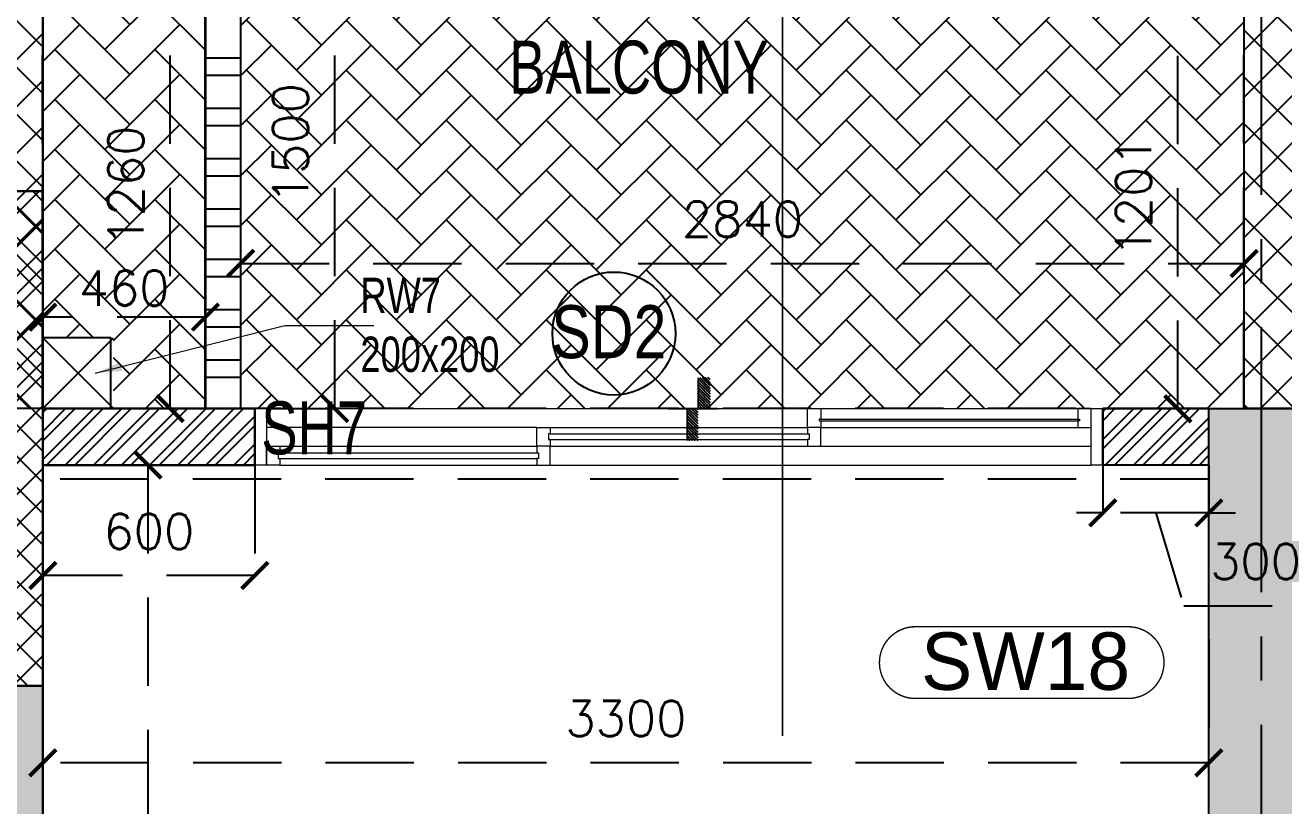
# Model space of a CAD drawing. Header units: millimetres. Extents: x 1167879 to 1231451, y -5731814 to -5645217.
# Drawn here: x 1186583 to 1190145, y -5711038 to -5708828 of the extents above; entities that cross this region are included whole.
import ezdxf
from ezdxf.enums import TextEntityAlignment as Align

# ---------------------------------------------------------------- set-up
doc = ezdxf.new("R2010")
doc.units = ezdxf.units.MM
doc.header["$LTSCALE"] = 1000
doc.header["$MEASUREMENT"] = 0
for name, pattern in [('3BHK-A$0$AUDIT_D_120904163729-0', [0]), ('AUDIT_D_120904163729-0', [0]), ('T8(T9 IS SIMILAR) - DIMENSION & TEXTING$0$AUDIT_D_120904163729-0', [0]), ('T8(T9 IS SIMILAR) - DIMENSION & TEXTING$0$HIDDEN', [0.375, 0.25, -0.125]), ('T8(T9 IS SIMILAR) - TYPICAL FLOOR ELEVATION$0$AUDIT_D_120904163729-0', [0]), ('T8(T9 IS SIMILAR)$0$$0$HIDDEN', [0.375, 0.25, -0.125]), ('T8_PROFILE SECTIONS$0$HIDDEN', [0.375, 0.25, -0.125]), ('T8_PROFILE SECTIONS$0$PHANTOM2', [1.25, 0.625, -0.125, 0.125, -0.125, 0.125, -0.125]), ('T8_REFUGE COLUMNS$0$CENTER2', [1.125, 0.75, -0.125, 0.125, -0.125])]:
    doc.linetypes.add(name, pattern=pattern)
doc.layers.get('0').update_dxf_attribs({"linetype": 'AUDIT_D_120904163729-0'})
for name, color, linetype in [('3BHK-A$0$$1$CUT-OUT', 49, 'Continuous'), ('3BHK-A$0$A-DECK SUNK 125', 8, 'Continuous'), ('3BHK-A$0$A-Elev Feature-Chajja', 13, 'Continuous'), ('3BHK-A$0$A-HATCH -160', 251, '3BHK-A$0$AUDIT_D_120904163729-0'), ('3BHK-A$0$a-tile drop', 3, 'Continuous'), ('3BHK-A$0$APT PLANS-typ$0$TILEDROP', 3, 'Continuous'), ('3BHK-A$0$CUT-OUT', 49, 'Continuous'), ('T8(T9 IS SIMILAR) - DIMENSION & TEXTING$0$A-DIMENSIONS', 2, 'T8(T9 IS SIMILAR) - DIMENSION & TEXTING$0$HIDDEN'), ('T8(T9 IS SIMILAR) - DIMENSION & TEXTING$0$A-RWS NOS.', 1, 'T8(T9 IS SIMILAR) - DIMENSION & TEXTING$0$AUDIT_D_120904163729-0'), ('T8(T9 IS SIMILAR) - DIMENSION & TEXTING$0$a-window-no', 125, 'Continuous'), ('T8(T9 IS SIMILAR) - TYPICAL FLOOR ELEVATION$0$A-WALL HATCH', 252, 'T8(T9 IS SIMILAR) - TYPICAL FLOOR ELEVATION$0$AUDIT_D_120904163729-0'), ('T8(T9 IS SIMILAR) - TYPICAL FLOOR ELEVATION$0$A-WALL-FEATURES', 6, 'T8(T9 IS SIMILAR) - TYPICAL FLOOR ELEVATION$0$AUDIT_D_120904163729-0'), ('T8(T9 IS SIMILAR)$0$$6$a-beam 2', 50, 'Continuous'), ('T8(T9 IS SIMILAR)$0$S-BEAM', 20, 'T8(T9 IS SIMILAR)$0$$0$HIDDEN'), ('T8_PROFILE SECTIONS$0$A-PROFILE SECTIONS', 81, 'T8_PROFILE SECTIONS$0$PHANTOM2'), ('T8_REFUGE COLUMNS$0$A-CENTERLINE', 193, 'T8_REFUGE COLUMNS$0$CENTER2'), ('T8_REFUGE COLUMNS$0$A-RCC COLS', 3, 'Continuous'), ('T8_TYPICAL COLUMNS$0$A-RCC COLS', 3, 'Continuous')]:
    doc.layers.add(name, color=color, linetype=linetype)
for name, color, linetype, lineweight in [('3BHK-A$0$A-WALL- 160', 6, 'Continuous', 30), ('3BHK-A$0$Window', 4, 'Continuous', 20), ('T8(T9 IS SIMILAR) - DIMENSION & TEXTING$0$a-Text', 4, 'Continuous', 0), ('T8(T9 IS SIMILAR) - DIMENSION & TEXTING$0$R0-18-10-2014-T1-1st Podium Floor Plan$0$Text', 2, 'Continuous', 0), ('T8(T9 IS SIMILAR) - DIMENSION & TEXTING$0$T8 - TYPICAL FLOOR CORE$0$a-Text', 4, 'Continuous', 0), ('T8(T9 IS SIMILAR)$0$D&W', 8, 'Continuous', 25), ('T8_REFUGE COLUMNS$0$A-COLUMN NO size reduce', 81, 'Continuous', 25)]:
    doc.layers.add(name, color=color, linetype=linetype, lineweight=lineweight)
doc.layers.add('T8_REFUGE COLUMNS$0$COL-HATCH', color=7, linetype='Continuous', lineweight=25, true_color=0xa3a3a3)
doc.styles.add('T8(T9 IS SIMILAR) - DIMENSION & TEXTING$0$ARIAL ARROW', font='swisscl.ttf')
doc.styles.add('T8(T9 IS SIMILAR) - DIMENSION & TEXTING$0$LODHA STANDERD', font='sanss___.ttf')
doc.styles.add('T8(T9 IS SIMILAR) - DIMENSION & TEXTING$0$Romans 1', font='romans.shx', dxfattribs={"height": 100})
doc.styles.add('T8(T9 IS SIMILAR) - DIMENSION & TEXTING$0$T8 - TYPICAL FLOOR CORE$0$ARIAL ARROW', font='swisscl.ttf')
doc.styles.add('T8(T9 IS SIMILAR) - DIMENSION & TEXTING$0$Tahoma', font='tahoma.ttf')
doc.styles.add('T8_REFUGE COLUMNS$0$STANDARD', font='GOTHIC.TTF')
doc.dimstyles.new('T8(T9 IS SIMILAR) - DIMENSION & TEXTING$0$ALPINE S', dxfattribs={"dimscale": 0, "dimtxt": 100, "dimasz": 75, "dimexe": 0, "dimexo": 0, "dimgap": 75, "dimtad": 1, "dimdec": 0, "dimzin": 0, "dimdsep": 46, "dimtxsty": 'T8(T9 IS SIMILAR) - DIMENSION & TEXTING$0$Romans 1', "dimblk": 'T8(T9 IS SIMILAR) - DIMENSION & TEXTING$0$_ArchTick', "dimcen": 0.09, "dimclrd": 256, "dimclre": 256, "dimclrt": 7, "dimadec": 0, "dimazin": 0, "dimtfac": 1, "dimtdec": 0, "dimtofl": 0, "dimtmove": 1, "dimatfit": 0, "dimldrblk": 'T8(T9 IS SIMILAR) - DIMENSION & TEXTING$0$_Open90', "dimfxl": 1, "dimtolj": 1, "dimtzin": 0, "dimarcsym": 0})
doc.dimstyles.new('T8(T9 IS SIMILAR) - DIMENSION & TEXTING$0$SAMATA STD', dxfattribs={"dimtxt": 100, "dimasz": 50, "dimexe": 50, "dimexo": 50, "dimgap": 10, "dimtad": 0, "dimdec": 0, "dimrnd": 5, "dimzin": 0, "dimdsep": 46, "dimtxsty": 'T8(T9 IS SIMILAR) - DIMENSION & TEXTING$0$Tahoma', "dimblk": 'T8(T9 IS SIMILAR) - DIMENSION & TEXTING$0$_Origin2', "dimcen": -50, "dimdle": 50, "dimclrd": 7, "dimclre": 7, "dimclrt": 7, "dimadec": 0, "dimazin": 0, "dimtfac": 1, "dimtdec": 0, "dimtmove": 1, "dimatfit": 3, "dimfxl": 150, "dimtfill": 1, "dimtolj": 1, "dimtzin": 0, "dimlwd": -1, "dimlwe": -1, "dimarcsym": 0})
pattern_1 = [(45, (-0.65, 1285.594), (-39.77475644, 39.77475644), []), (45, (25.864, 1285.594), (-39.77475644, 39.77475644), [])]

# ---------------------------------------------------------------- blocks, each defined once
blk = doc.blocks.new('T8(T9 IS SIMILAR) - DIMENSION & TEXTING$0$WINDOW TAG')
at = {"layer": 'T8(T9 IS SIMILAR) - DIMENSION & TEXTING$0$a-window-no'}
blk.add_circle((0, 0), 174.1, dxfattribs=at)
at = {"layer": 'T8(T9 IS SIMILAR) - DIMENSION & TEXTING$0$a-window-no', "style": 'T8(T9 IS SIMILAR) - DIMENSION & TEXTING$0$LODHA STANDERD'}
blk.add_attdef('WINDOW', text='', height=150, dxfattribs=at).set_placement((11.3, 2.8), align=Align.MIDDLE_CENTER)
blk = doc.blocks.new('T8(T9 IS SIMILAR) - DIMENSION & TEXTING$0$_ArchTick')
at = {"color": 0, "linetype": 'ByBlock', "const_width": 0.15}
blk.add_lwpolyline([(-0.5, -0.5), (0.5, 0.5)], dxfattribs=at)
blk = doc.blocks.new('*D357')
at = {"layer": 'T8(T9 IS SIMILAR) - DIMENSION & TEXTING$0$A-DIMENSIONS', "linetype": 'T8(T9 IS SIMILAR) - DIMENSION & TEXTING$0$HIDDEN', "lineweight": -2, "transparency": 16777216}
for p, q in [((1187192.6, -5709788.3), (1187192.6, -5709502.9)), ((1190032.6, -5709788.3), (1190032.6, -5709502.9))]:
    blk.add_line(p, q, dxfattribs=at)
at = {"layer": 'T8(T9 IS SIMILAR) - DIMENSION & TEXTING$0$A-DIMENSIONS', "lineweight": -2, "transparency": 16777216}
blk.add_line((1187192.6, -5709502.9), (1190032.6, -5709502.9), dxfattribs=at)
at = {"layer": 'T8(T9 IS SIMILAR) - DIMENSION & TEXTING$0$A-DIMENSIONS', "linetype": 'ByBlock', "lineweight": -2, "transparency": 16777216, "xscale": 75, "yscale": 75, "zscale": 75, "rotation": 180}
blk.add_blockref('T8(T9 IS SIMILAR) - DIMENSION & TEXTING$0$_ArchTick', (1187192.6, -5709502.9), dxfattribs=at)
at = {"layer": 'T8(T9 IS SIMILAR) - DIMENSION & TEXTING$0$A-DIMENSIONS', "linetype": 'ByBlock', "lineweight": -2, "transparency": 16777216, "xscale": 75, "yscale": 75, "zscale": 75}
blk.add_blockref('T8(T9 IS SIMILAR) - DIMENSION & TEXTING$0$_ArchTick', (1190032.6, -5709502.9), dxfattribs=at)
at = {"layer": 'T8(T9 IS SIMILAR) - DIMENSION & TEXTING$0$A-DIMENSIONS', "color": 7, "linetype": 'ByBlock', "transparency": 16777216, "insert": (1188612.6, -5709377.9), "char_height": 100, "attachment_point": 5, "style": 'T8(T9 IS SIMILAR) - DIMENSION & TEXTING$0$Romans 1'}
blk.add_mtext('\\A1;2840', dxfattribs=at)
blk = doc.blocks.new('T8(T9 IS SIMILAR) - DIMENSION & TEXTING$0$_Open90')
at = {"color": 0, "linetype": 'ByBlock', "lineweight": -2}
for p, q in [((-0.5, 0.5), (0, 0)), ((0, 0), (-1, 0)), ((0, 0), (-0.5, -0.5))]:
    blk.add_line(p, q, dxfattribs=at)
blk = doc.blocks.new('*D358')
at = {"layer": 'T8(T9 IS SIMILAR) - DIMENSION & TEXTING$0$A-DIMENSIONS', "linetype": 'T8(T9 IS SIMILAR) - DIMENSION & TEXTING$0$HIDDEN', "lineweight": -2, "transparency": 16777216}
for p, q in [((1187274.3, -5708414), (1187458.8, -5708414)), ((1187274.3, -5709913.9), (1187458.8, -5709913.9))]:
    blk.add_line(p, q, dxfattribs=at)
at = {"layer": 'T8(T9 IS SIMILAR) - DIMENSION & TEXTING$0$A-DIMENSIONS', "lineweight": -2, "transparency": 16777216}
blk.add_line((1187458.8, -5709913.9), (1187458.8, -5708414), dxfattribs=at)
at = {"layer": 'T8(T9 IS SIMILAR) - DIMENSION & TEXTING$0$A-DIMENSIONS', "linetype": 'ByBlock', "lineweight": -2, "transparency": 16777216, "xscale": 75, "yscale": 75, "zscale": 75}
for p, rotation in [((1187458.8, -5708414), 90), ((1187458.8, -5709913.9), 270)]:
    blk.add_blockref('T8(T9 IS SIMILAR) - DIMENSION & TEXTING$0$_ArchTick', p, dxfattribs=dict(at, rotation=rotation))
at = {"layer": 'T8(T9 IS SIMILAR) - DIMENSION & TEXTING$0$A-DIMENSIONS', "color": 7, "linetype": 'ByBlock', "transparency": 16777216, "insert": (1187333.8, -5709163.9), "char_height": 100, "attachment_point": 5, "rotation": 90, "style": 'T8(T9 IS SIMILAR) - DIMENSION & TEXTING$0$Romans 1'}
blk.add_mtext('\\A1;1500', dxfattribs=at)
blk = doc.blocks.new('*D359')
at = {"layer": 'T8(T9 IS SIMILAR) - DIMENSION & TEXTING$0$A-DIMENSIONS', "linetype": 'T8(T9 IS SIMILAR) - DIMENSION & TEXTING$0$HIDDEN', "lineweight": -2, "transparency": 16777216}
for p, q in [((1186632.6, -5709740.7), (1186632.6, -5709654.9)), ((1187092.6, -5709740.7), (1187092.6, -5709654.9))]:
    blk.add_line(p, q, dxfattribs=at)
at = {"layer": 'T8(T9 IS SIMILAR) - DIMENSION & TEXTING$0$A-DIMENSIONS', "lineweight": -2, "transparency": 16777216}
blk.add_line((1187092.6, -5709654.9), (1186632.6, -5709654.9), dxfattribs=at)
at = {"layer": 'T8(T9 IS SIMILAR) - DIMENSION & TEXTING$0$A-DIMENSIONS', "linetype": 'ByBlock', "lineweight": -2, "transparency": 16777216, "xscale": 75, "yscale": 75, "zscale": 75, "rotation": 180}
blk.add_blockref('T8(T9 IS SIMILAR) - DIMENSION & TEXTING$0$_ArchTick', (1186632.6, -5709654.9), dxfattribs=at)
at = {"layer": 'T8(T9 IS SIMILAR) - DIMENSION & TEXTING$0$A-DIMENSIONS', "linetype": 'ByBlock', "lineweight": -2, "transparency": 16777216, "xscale": 75, "yscale": 75, "zscale": 75}
blk.add_blockref('T8(T9 IS SIMILAR) - DIMENSION & TEXTING$0$_ArchTick', (1187092.6, -5709654.9), dxfattribs=at)
at = {"layer": 'T8(T9 IS SIMILAR) - DIMENSION & TEXTING$0$A-DIMENSIONS', "color": 7, "linetype": 'ByBlock', "transparency": 16777216, "insert": (1186862.6, -5709572.5), "char_height": 100, "attachment_point": 5, "style": 'T8(T9 IS SIMILAR) - DIMENSION & TEXTING$0$Romans 1'}
blk.add_mtext('\\A1;460', dxfattribs=at)
blk = doc.blocks.new('*D360')
at = {"layer": 'T8(T9 IS SIMILAR) - DIMENSION & TEXTING$0$A-DIMENSIONS', "linetype": 'T8(T9 IS SIMILAR) - DIMENSION & TEXTING$0$HIDDEN', "lineweight": -2, "transparency": 16777216}
for p, q in [((1186977.7, -5708654), (1186992.9, -5708654)), ((1186977.7, -5709913.9), (1186992.9, -5709913.9))]:
    blk.add_line(p, q, dxfattribs=at)
at = {"layer": 'T8(T9 IS SIMILAR) - DIMENSION & TEXTING$0$A-DIMENSIONS', "lineweight": -2, "transparency": 16777216}
blk.add_line((1186992.9, -5709913.9), (1186992.9, -5708654), dxfattribs=at)
at = {"layer": 'T8(T9 IS SIMILAR) - DIMENSION & TEXTING$0$A-DIMENSIONS', "linetype": 'ByBlock', "lineweight": -2, "transparency": 16777216, "xscale": 75, "yscale": 75, "zscale": 75}
for p, rotation in [((1186992.9, -5708654), 90), ((1186992.9, -5709913.9), 270)]:
    blk.add_blockref('T8(T9 IS SIMILAR) - DIMENSION & TEXTING$0$_ArchTick', p, dxfattribs=dict(at, rotation=rotation))
at = {"layer": 'T8(T9 IS SIMILAR) - DIMENSION & TEXTING$0$A-DIMENSIONS', "color": 7, "linetype": 'ByBlock', "transparency": 16777216, "insert": (1186867.9, -5709283.9), "char_height": 100, "attachment_point": 5, "rotation": 90, "style": 'T8(T9 IS SIMILAR) - DIMENSION & TEXTING$0$Romans 1'}
blk.add_mtext('\\A1;1260', dxfattribs=at)
blk = doc.blocks.new('*D363')
at = {"layer": 'T8(T9 IS SIMILAR) - DIMENSION & TEXTING$0$A-DIMENSIONS', "linetype": 'T8(T9 IS SIMILAR) - DIMENSION & TEXTING$0$HIDDEN', "lineweight": -2, "transparency": 16777216}
for p, q in [((1186632.7, -5710567), (1186632.7, -5710916.6)), ((1189932.8, -5710567), (1189932.8, -5710916.6))]:
    blk.add_line(p, q, dxfattribs=at)
at = {"layer": 'T8(T9 IS SIMILAR) - DIMENSION & TEXTING$0$A-DIMENSIONS', "lineweight": -2, "transparency": 16777216}
blk.add_line((1189932.8, -5710916.6), (1186632.7, -5710916.6), dxfattribs=at)
at = {"layer": 'T8(T9 IS SIMILAR) - DIMENSION & TEXTING$0$A-DIMENSIONS', "linetype": 'ByBlock', "lineweight": -2, "transparency": 16777216, "xscale": 75, "yscale": 75, "zscale": 75, "rotation": 180}
blk.add_blockref('T8(T9 IS SIMILAR) - DIMENSION & TEXTING$0$_ArchTick', (1186632.7, -5710916.6), dxfattribs=at)
at = {"layer": 'T8(T9 IS SIMILAR) - DIMENSION & TEXTING$0$A-DIMENSIONS', "linetype": 'ByBlock', "lineweight": -2, "transparency": 16777216, "xscale": 75, "yscale": 75, "zscale": 75}
blk.add_blockref('T8(T9 IS SIMILAR) - DIMENSION & TEXTING$0$_ArchTick', (1189932.8, -5710916.6), dxfattribs=at)
at = {"layer": 'T8(T9 IS SIMILAR) - DIMENSION & TEXTING$0$A-DIMENSIONS', "color": 7, "linetype": 'ByBlock', "transparency": 16777216, "insert": (1188282.7, -5710791.6), "char_height": 100, "attachment_point": 5, "style": 'T8(T9 IS SIMILAR) - DIMENSION & TEXTING$0$Romans 1'}
blk.add_mtext('\\A1;3300', dxfattribs=at)
blk = doc.blocks.new('*D307')
at = {"layer": 'T8(T9 IS SIMILAR) - DIMENSION & TEXTING$0$A-DIMENSIONS', "linetype": 'T8(T9 IS SIMILAR) - DIMENSION & TEXTING$0$HIDDEN', "lineweight": -2, "transparency": 16777216}
for p, q in [((1189632.7, -5710073.9), (1189632.7, -5710209.3)), ((1189932.8, -5710073.9), (1189932.8, -5710209.3))]:
    blk.add_line(p, q, dxfattribs=at)
at = {"layer": 'T8(T9 IS SIMILAR) - DIMENSION & TEXTING$0$A-DIMENSIONS', "lineweight": -2, "transparency": 16777216}
for p, q in [((1189632.7, -5710209.3), (1189557.7, -5710209.3)), ((1189932.8, -5710209.3), (1189632.7, -5710209.3)), ((1189782.7, -5710209.3), (1189861.5, -5710471.8)), ((1189932.8, -5710209.3), (1190007.8, -5710209.3)), ((1189861.5, -5710471.8), (1190268.6, -5710471.8))]:
    blk.add_line(p, q, dxfattribs=at)
at = {"layer": 'T8(T9 IS SIMILAR) - DIMENSION & TEXTING$0$A-DIMENSIONS', "linetype": 'ByBlock', "lineweight": -2, "transparency": 16777216, "xscale": 75, "yscale": 75, "zscale": 75}
blk.add_blockref('T8(T9 IS SIMILAR) - DIMENSION & TEXTING$0$_ArchTick', (1189632.7, -5710209.3), dxfattribs=at)
at = {"layer": 'T8(T9 IS SIMILAR) - DIMENSION & TEXTING$0$A-DIMENSIONS', "linetype": 'ByBlock', "lineweight": -2, "transparency": 16777216, "xscale": 75, "yscale": 75, "zscale": 75, "rotation": 180}
blk.add_blockref('T8(T9 IS SIMILAR) - DIMENSION & TEXTING$0$_ArchTick', (1189932.8, -5710209.3), dxfattribs=at)
at = {"layer": 'T8(T9 IS SIMILAR) - DIMENSION & TEXTING$0$A-DIMENSIONS', "color": 7, "linetype": 'ByBlock', "transparency": 16777216, "insert": (1190065, -5710346.8), "char_height": 100, "attachment_point": 5, "style": 'T8(T9 IS SIMILAR) - DIMENSION & TEXTING$0$Romans 1'}
blk.add_mtext('\\A1;300', dxfattribs=at)
blk = doc.blocks.new('*D308')
at = {"layer": 'T8(T9 IS SIMILAR) - DIMENSION & TEXTING$0$A-DIMENSIONS', "linetype": 'T8(T9 IS SIMILAR) - DIMENSION & TEXTING$0$HIDDEN', "lineweight": -2, "transparency": 16777216}
for p, q in [((1186632.7, -5710073.9), (1186632.7, -5710386.4)), ((1187232.7, -5710073.7), (1187232.7, -5710386.4))]:
    blk.add_line(p, q, dxfattribs=at)
at = {"layer": 'T8(T9 IS SIMILAR) - DIMENSION & TEXTING$0$A-DIMENSIONS', "lineweight": -2, "transparency": 16777216}
blk.add_line((1187232.7, -5710386.4), (1186632.7, -5710386.4), dxfattribs=at)
at = {"layer": 'T8(T9 IS SIMILAR) - DIMENSION & TEXTING$0$A-DIMENSIONS', "linetype": 'ByBlock', "lineweight": -2, "transparency": 16777216, "xscale": 75, "yscale": 75, "zscale": 75, "rotation": 180}
blk.add_blockref('T8(T9 IS SIMILAR) - DIMENSION & TEXTING$0$_ArchTick', (1186632.7, -5710386.4), dxfattribs=at)
at = {"layer": 'T8(T9 IS SIMILAR) - DIMENSION & TEXTING$0$A-DIMENSIONS', "linetype": 'ByBlock', "lineweight": -2, "transparency": 16777216, "xscale": 75, "yscale": 75, "zscale": 75}
blk.add_blockref('T8(T9 IS SIMILAR) - DIMENSION & TEXTING$0$_ArchTick', (1187232.7, -5710386.4), dxfattribs=at)
at = {"layer": 'T8(T9 IS SIMILAR) - DIMENSION & TEXTING$0$A-DIMENSIONS', "color": 7, "linetype": 'ByBlock', "transparency": 16777216, "insert": (1186932.7, -5710261.4), "char_height": 100, "attachment_point": 5, "style": 'T8(T9 IS SIMILAR) - DIMENSION & TEXTING$0$Romans 1'}
blk.add_mtext('\\A1;600', dxfattribs=at)
blk = doc.blocks.new('*D295')
at = {"layer": 'T8(T9 IS SIMILAR) - DIMENSION & TEXTING$0$A-DIMENSIONS', "linetype": 'T8(T9 IS SIMILAR) - DIMENSION & TEXTING$0$HIDDEN', "lineweight": -2, "transparency": 16777216}
for p, q in [((1187097.1, -5710073.7), (1186930.2, -5710073.7)), ((1187097.1, -5714748.5), (1186930.2, -5714748.5))]:
    blk.add_line(p, q, dxfattribs=at)
at = {"layer": 'T8(T9 IS SIMILAR) - DIMENSION & TEXTING$0$A-DIMENSIONS', "lineweight": -2, "transparency": 16777216}
blk.add_line((1186930.2, -5710073.7), (1186930.2, -5714748.5), dxfattribs=at)
at = {"layer": 'T8(T9 IS SIMILAR) - DIMENSION & TEXTING$0$A-DIMENSIONS', "linetype": 'ByBlock', "lineweight": -2, "transparency": 16777216, "xscale": 75, "yscale": 75, "zscale": 75}
for p, rotation in [((1186930.2, -5710073.7), 90), ((1186930.2, -5714748.5), 270)]:
    blk.add_blockref('T8(T9 IS SIMILAR) - DIMENSION & TEXTING$0$_ArchTick', p, dxfattribs=dict(at, rotation=rotation))
at = {"layer": 'T8(T9 IS SIMILAR) - DIMENSION & TEXTING$0$A-DIMENSIONS', "color": 7, "linetype": 'ByBlock', "transparency": 16777216, "insert": (1186805.2, -5712411.1), "char_height": 100, "attachment_point": 5, "rotation": 90, "style": 'T8(T9 IS SIMILAR) - DIMENSION & TEXTING$0$Romans 1'}
blk.add_mtext('\\A1;4675', dxfattribs=at)
blk = doc.blocks.new('T8(T9 IS SIMILAR) - DIMENSION & TEXTING$0$_Origin2')
at = {"color": 0, "linetype": 'ByBlock', "lineweight": -2}
blk.add_line((-0.5, 0), (-1, 0), dxfattribs=at)
for radius in [0.5, 0.25]:
    blk.add_circle((0, 0), radius, dxfattribs=at)
blk = doc.blocks.new('*D196')
at = {"layer": 'T8(T9 IS SIMILAR) - DIMENSION & TEXTING$0$A-DIMENSIONS', "linetype": 'T8(T9 IS SIMILAR) - DIMENSION & TEXTING$0$HIDDEN', "lineweight": -2, "transparency": 16777216}
for p, q in [((1189932, -5708713.7), (1189844.9, -5708713.7)), ((1189932.1, -5709914.9), (1189844.9, -5709914.9))]:
    blk.add_line(p, q, dxfattribs=at)
at = {"layer": 'T8(T9 IS SIMILAR) - DIMENSION & TEXTING$0$A-DIMENSIONS', "lineweight": -2, "transparency": 16777216}
blk.add_line((1189844.9, -5709914.9), (1189844.9, -5708713.7), dxfattribs=at)
at = {"layer": 'T8(T9 IS SIMILAR) - DIMENSION & TEXTING$0$A-DIMENSIONS', "linetype": 'ByBlock', "lineweight": -2, "transparency": 16777216, "xscale": 75, "yscale": 75, "zscale": 75}
for p, rotation in [((1189844.9, -5708713.7), 90), ((1189844.9, -5709914.9), 270)]:
    blk.add_blockref('T8(T9 IS SIMILAR) - DIMENSION & TEXTING$0$_ArchTick', p, dxfattribs=dict(at, rotation=rotation))
at = {"layer": 'T8(T9 IS SIMILAR) - DIMENSION & TEXTING$0$A-DIMENSIONS', "color": 7, "linetype": 'ByBlock', "transparency": 16777216, "insert": (1189719.9, -5709314.3), "char_height": 100, "attachment_point": 5, "rotation": 90, "style": 'T8(T9 IS SIMILAR) - DIMENSION & TEXTING$0$Romans 1'}
blk.add_mtext('\\A1;1201', dxfattribs=at)
blk = doc.blocks.new('T8_REFUGE COLUMNS')
at = {"layer": 'T8_REFUGE COLUMNS$0$COL-HATCH', "linetype": 'ByBlock'}
h = blk.add_hatch(color=256, dxfattribs=at)
h.dxf.hatch_style = 1
h.paths.add_polyline_path([(1189932.1, -5714149.9), (1190232.1, -5714149.9), (1190232.1, -5709914.9), (1189932.1, -5709914.9)])
at = {"layer": 'T8_REFUGE COLUMNS$0$A-CENTERLINE'}
blk.add_line((1190082.1, -5720558.8), (1190082.1, -5698299.6), dxfattribs=at)
at = {"layer": 'T8_REFUGE COLUMNS$0$A-COLUMN NO size reduce', "linetype": 'ByBlock', "const_width": 3.9}
blk.add_lwpolyline([(1189101.9, -5710734.5, -1), (1189101.9, -5710531.4), (1189704.3, -5710531.4, -1), (1189704.3, -5710734.5)], format="xyb", close=True, dxfattribs=at)
at = {"layer": 'T8_REFUGE COLUMNS$0$A-RCC COLS', "linetype": 'ByBlock'}
blk.add_lwpolyline([(1189932.1, -5714149.9), (1190232.1, -5714149.9), (1190232.1, -5709914.9), (1189932.1, -5709914.9)], close=True, dxfattribs=at)
at = {"layer": 'T8_REFUGE COLUMNS$0$A-COLUMN NO size reduce', "linetype": 'ByBlock', "insert": (1189118.1, -5710547.6), "char_height": 162.5, "attachment_point": 1, "style": 'T8_REFUGE COLUMNS$0$STANDARD'}
blk.add_mtext_dynamic_manual_height_columns('SW18', width=444.685, gutter_width=500, heights=[0], dxfattribs=at)
blk = doc.blocks.new('T8_TYPICAL COLUMNS')
at = {"layer": 'T8_TYPICAL COLUMNS$0$A-RCC COLS', "linetype": 'ByBlock'}
blk.add_blockref('T8_REFUGE COLUMNS', (0, 0), dxfattribs=at)
blk = doc.blocks.new('3BHK-A$0$2400')
at = {"layer": '3BHK-A$0$Window', "color": 1, "lineweight": 13}
for p, q in [((1151176.5, -5692111.9), (1148842.5, -5692111.9)), ((1149607.5, -5692111.9), (1148880, -5692111.9)), ((1149607.5, -5692165.3), (1148880, -5692165.3)), ((1150373.7, -5692165.3), (1149645, -5692165.3)), ((1150411.2, -5692165.3), (1151176.5, -5692165.3)), ((1149607.5, -5692218.6), (1148842.5, -5692218.6)), ((1150373.7, -5692218.6), (1149645, -5692218.6)), ((1151139, -5692218.6), (1150411.2, -5692218.6)), ((1150373.7, -5692271.9), (1148842.5, -5692271.9)), ((1151139, -5692271.9), (1150411.2, -5692271.9))]:
    blk.add_line(p, q, dxfattribs=at)
at = {"layer": '3BHK-A$0$Window', "color": 5, "lineweight": 13}
for p, q in [((1149607.5, -5692142.2), (1148880, -5692142.2)), ((1149607.5, -5692146.7), (1148880, -5692146.7)), ((1150373.7, -5692183.8), (1149645, -5692183.8)), ((1150373.7, -5692200), (1149645, -5692200)), ((1151139, -5692237.2), (1150411.2, -5692237.2)), ((1151139, -5692253.3), (1150411.2, -5692253.3))]:
    blk.add_line(p, q, dxfattribs=at)
at = {"layer": '3BHK-A$0$Window', "color": 4, "lineweight": 13}
for points in [[(1148842.5, -5692111.9), (1148809.5, -5692111.9), (1148809.5, -5692271.9), (1148842.5, -5692271.9)], [(1148880, -5692146.7), (1148880, -5692165.3), (1148842.5, -5692165.3), (1148842.5, -5692111.9), (1148880, -5692111.9), (1148880, -5692142.2), (1148875.5, -5692142.2), (1148875.5, -5692146.7)], [(1149607.5, -5692146.7), (1149607.5, -5692165.3), (1149645, -5692165.3), (1149645, -5692111.9), (1149607.5, -5692111.9), (1149607.5, -5692142.2), (1149612, -5692142.2), (1149612, -5692146.7)], [(1151209.5, -5692111.9), (1151176.5, -5692111.9), (1151176.5, -5692271.9), (1151209.5, -5692271.9)], [(1149645, -5692200), (1149645, -5692218.6), (1149607.5, -5692218.6), (1149607.5, -5692165.3), (1149645, -5692165.3), (1149645, -5692183.8), (1149640.5, -5692183.8), (1149640.5, -5692200)], [(1150373.7, -5692200), (1150373.7, -5692218.6), (1150411.2, -5692218.6), (1150411.2, -5692165.3), (1150373.7, -5692165.3), (1150373.7, -5692183.8), (1150378.2, -5692183.8), (1150378.2, -5692200)], [(1150411.2, -5692253.3), (1150411.2, -5692271.9), (1150373.7, -5692271.9), (1150373.7, -5692218.6), (1150411.2, -5692218.6), (1150411.2, -5692237.2), (1150406.7, -5692237.2), (1150406.7, -5692253.3)], [(1151139, -5692253.3), (1151139, -5692271.9), (1151176.5, -5692271.9), (1151176.5, -5692218.6), (1151139, -5692218.6), (1151139, -5692237.2), (1151143.5, -5692237.2), (1151143.5, -5692253.3)]]:
    blk.add_lwpolyline(points, close=True, dxfattribs=at)
blk = doc.blocks.new('3BHK-A$0$TILE DROP -x')
at = {"layer": '3BHK-A$0$APT PLANS-typ$0$TILEDROP'}
h = blk.add_hatch(dxfattribs=at)
h.set_pattern_fill('ACET-2D-ANSI31', color=8, scale=90, angle=90, style=0)
h.set_pattern_definition([(135, (-851695.914, 5365039.183), (-7.954951288, -7.954951288), [])])
h.paths.add_polyline_path([(-58323.9, -19205.9), (-58323.9, -19023.7), (-58261.5, -19023.7), (-58261.5, -19205.9)])
edge = h.paths.add_edge_path()
edge.add_line((-58323.9, -19381.2), (-58393.7, -19381.2))
edge.add_line((-58323.9, -19205.9), (-58323.9, -19381.2))
edge.add_line((-58393.1, -19205.9), (-58323.9, -19205.9))
edge.add_line((-58393.1, -19381.2), (-58393.1, -19205.9))
at = {"layer": '3BHK-A$0$APT PLANS-typ$0$TILEDROP', "color": 1}
blk.add_line((-58153.9, -19205.9), (-58434, -19205.9), dxfattribs=at)
at = {"layer": '3BHK-A$0$APT PLANS-typ$0$TILEDROP', "color": 20, "const_width": 10}
for points in [[(-58261.5, -19205.9), (-58261.5, -19023.7)], [(-58323.9, -19381.2), (-58323.9, -19205.9)], [(-58323.9, -19205.9), (-58261.5, -19205.9)]]:
    blk.add_lwpolyline(points, dxfattribs=at)
blk = doc.blocks.new('3BHK-A')
at = {"layer": '3BHK-A$0$A-DECK SUNK 125'}
h = blk.add_hatch(dxfattribs=at)
h.set_pattern_fill('AR-HBONE', color=256, scale=25)
h.set_pattern_definition([(45, (25997.86, -10382.14), (1e-14, 141.4213562), [300, -100]), (135, (26068.57, -10311.43), (1e-14, 141.4213562), [300, -100])])
h.paths.add_polyline_path([(1187192.4, -5708413.7), (1189472.4, -5708413.6), (1189472.4, -5708714), (1190032.4, -5708714), (1190032.4, -5709913.5), (1187192.3, -5709913.5)])
h = blk.add_hatch(dxfattribs=at)
h.set_pattern_fill('AR-HBONE', color=256, scale=25)
edge = h.paths.add_edge_path(flags=17)
edge.add_arc((1186782.7, -5709763.7), 13, 0, 360)
h.paths.add_polyline_path([(1187092.7, -5709913.7), (1186832.7, -5709913.7), (1186832.7, -5709713.7), (1186632.7, -5709713.7), (1186632.7, -5708653.7), (1187092.7, -5708653.7)])
at = {"layer": '3BHK-A$0$A-HATCH -160', "linetype": 'ByBlock'}
h = blk.add_hatch(dxfattribs=at)
h.set_pattern_fill('ZIGZAG', color=256, scale=250)
h.set_pattern_definition([(9e-15, (1e-08, 0), (31.25, 31.25), [31.25, -31.25]), (90, (31.25, 0), (-31.25, 31.25), [31.25, -31.25])])
h.paths.add_polyline_path([(1185182.8, -5714749.5), (1186532.7, -5714749.5), (1186532.7, -5714149.5), (1186632.7, -5714149.5), (1186632.7, -5714749.5), (1188712.7, -5714749.5), (1188712.7, -5714049.5), (1189032.5, -5714049.5), (1189032.5, -5714149.5), (1188812.7, -5714149.5), (1188812.7, -5715449.5), (1189032.5, -5715449.5), (1189032.5, -5715549.5), (1188712.7, -5715549.5), (1188712.7, -5714849.5), (1186632.7, -5714849.5), (1186632.7, -5715664.5), (1186532.7, -5715664.5), (1186532.7, -5714849.5), (1185182.8, -5714849.5)])
h.paths.add_polyline_path([(1185182.8, -5713249.5), (1185782.7, -5713249.5), (1185782.7, -5713149.5), (1185182.8, -5713149.5)])
h.paths.add_polyline_path([(1186532.7, -5710699.5), (1186632.7, -5710699.5), (1186632.7, -5713249.5), (1186532.7, -5713249.5)])
h.paths.add_polyline_path([(1186532.7, -5717399.5), (1186632.7, -5717399.5), (1186632.7, -5716414.5), (1186532.7, -5716414.5)])
h.paths.add_polyline_path([(1194902.2, -5715375), (1194082.3, -5715375), (1194082.3, -5715475), (1194902.2, -5715475)])
h.paths.add_polyline_path([(1195782.2, -5715375), (1196682.2, -5715375), (1196682.2, -5715475), (1195782.2, -5715475)])
h.paths.add_polyline_path([(1194132.5, -5714149.9), (1196532.4, -5714149.9), (1196532.4, -5714049.9), (1194132.5, -5714049.9)])
h.paths.add_polyline_path([(1197432.4, -5711800.2), (1197532.4, -5711800.2), (1197532.4, -5714149.9), (1197432.4, -5714149.9)])
h.paths.add_polyline_path([(1198282.4, -5714149.9), (1198958.7, -5714149.9), (1198958.7, -5714049.9), (1198282.4, -5714049.9)])
h.paths.add_polyline_path([(1196871.9, -5720208.6), (1196082.2, -5720209.7), (1196082.3, -5720109.7), (1196082.2, -5720109.7), (1196182.2, -5720109.7), (1196871.9, -5720108.6)])
h.paths.add_polyline_path([(1193397.2, -5709939.9), (1193882.3, -5709939.6), (1193882.3, -5710040.1), (1193397.3, -5710040.1)])
h.paths.add_polyline_path([(1186632.7, -5708554.7), (1187192.3, -5708554.8), (1187192.3, -5708654.7), (1186632.7, -5708654.7)])
h.paths.add_polyline_path([(1194182.3, -5715724), (1194082.3, -5715724), (1194082.3, -5715474), (1194182.3, -5715474)])
h = blk.add_hatch(dxfattribs=at)
h.set_pattern_fill('ANSI37', color=256, scale=500)
h.set_pattern_definition([(45, (-0.65, 1286.84), (-44.1941738, 44.1941738), []), (135, (-0.65, 1286.84), (-44.1941738, -44.1941738), [])])
h.paths.add_polyline_path([(1186432.8, -5709298.6), (1186632.7, -5709298.6), (1186632.7, -5710698.5), (1186432.9, -5710698.5)])
h = blk.add_hatch(dxfattribs=at)
h.set_pattern_fill('ANSI32', color=256, scale=150)
h.set_pattern_definition(pattern_1)
h.paths.add_polyline_path([(1186632.7, -5710074.9), (1187232.7, -5710074.9), (1187232.7, -5709914.9), (1186632.7, -5709914.9)])
h = blk.add_hatch(dxfattribs=at)
h.set_pattern_fill('ANSI32', color=256, scale=150)
h.set_pattern_definition(pattern_1)
h.paths.add_polyline_path([(1189632.7, -5710074.9), (1189932.8, -5710074.8), (1189932.8, -5709914.7), (1189632.7, -5709914.9)])
at = {"layer": '3BHK-A$0$$1$CUT-OUT', "elevation": 0}
blk.add_lwpolyline([(1187192.3, -5708653.7), (1187192.3, -5709913.7), (1187092.3, -5709913.6), (1187092.4, -5708653.7)], close=True, dxfattribs=at)
blk.add_lwpolyline([(1187092.3, -5709913.7), (1187092.4, -5708653.7)], dxfattribs=at)
at = {"layer": '3BHK-A$0$A-Elev Feature-Chajja', "color": 4, "elevation": 0}
for points in [[(1187192.3, -5708970.7), (1187092.3, -5708970.7), (1187092.3, -5708920.7), (1187192.3, -5708920.7)], [(1187192.3, -5709113.2), (1187092.3, -5709113.2), (1187092.3, -5709063.2), (1187192.3, -5709063.2)], [(1187192.3, -5709255.8), (1187092.3, -5709255.8), (1187092.3, -5709205.8), (1187192.3, -5709205.8)], [(1187192.3, -5709398.4), (1187092.3, -5709398.4), (1187092.3, -5709348.4), (1187192.3, -5709348.4)], [(1187192.3, -5709540.9), (1187092.3, -5709540.9), (1187092.3, -5709491), (1187192.3, -5709491)], [(1187192.3, -5709683.5), (1187092.3, -5709683.5), (1187092.3, -5709633.5), (1187192.3, -5709633.5)], [(1187192.3, -5709826.1), (1187092.3, -5709826.1), (1187092.3, -5709776.1), (1187192.3, -5709776.1)]]:
    blk.add_lwpolyline(points, close=True, dxfattribs=at)
at = {"layer": '3BHK-A$0$A-WALL- 160', "linetype": 'ByBlock'}
for p, q in [((1186632.7, -5709298.6), (1186432.7, -5709298.6)), ((1186632.7, -5710698.5), (1186632.7, -5709298.6)), ((1187232.7, -5709914.1, 0), (1187232.7, -5710073.7, 0)), ((1189632.7, -5709913.6, 0), (1189932.8, -5709913.5, 0)), ((1189632.7, -5709913.6, 0), (1189632.7, -5710073.6, 0)), ((1187232.7, -5710073.7, 0), (1186632.7, -5710073.7, 0)), ((1189632.7, -5710073.6, 0), (1189932.8, -5710073.5, 0)), ((1186632.7, -5710698.5, 0), (1186132.8, -5710698.5, 0)), ((1186632.7, -5713248.5, 0), (1186632.7, -5710698.5, 0))]:
    blk.add_line(p, q, dxfattribs=at)
at = {"layer": '3BHK-A$0$A-WALL- 160', "linetype": 'ByBlock', "elevation": 0}
blk.add_lwpolyline([(1187232.7, -5709913.7), (1186632.8, -5709913.7)], dxfattribs=at)
at = {"layer": '3BHK-A$0$CUT-OUT'}
blk.add_lwpolyline([(1187092.7, -5709913.7), (1186824.7, -5709913.7), (1186824.7, -5709713.7), (1186632.7, -5709713.7), (1186632.7, -5708653.7), (1187092.7, -5708653.7)], close=True, dxfattribs=at)
at = {"layer": '3BHK-A$0$CUT-OUT', "linetype": 'ByBlock', "elevation": 0.6}
blk.add_lwpolyline([(1186632.7, -5709913.7), (1186832.7, -5709713.7)], dxfattribs=at)
at = {"layer": '3BHK-A$0$CUT-OUT', "linetype": 'ByBlock'}
blk.add_lwpolyline([(1186632.7, -5709713.7), (1186832.7, -5709913.7)], dxfattribs=at)
at = {"layer": '3BHK-A$0$a-tile drop', "xscale": 0.5, "yscale": 0.5, "zscale": 0.5, "rotation": 180}
blk.add_blockref('3BHK-A$0$TILE DROP -x', (1159325.2, -5719516.5, 0), dxfattribs=at)
at = {"layer": '3BHK-A$0$A-WALL- 160', "linetype": 'ByBlock', "xscale": -1}
blk.add_blockref('3BHK-A$0$2400', (2338442.2, -17801.7, 0), dxfattribs=at)
blk = doc.blocks.new('T8(T9 IS SIMILAR) - TYPICAL FLOOR ELEVATION')
at = {"layer": 'T8(T9 IS SIMILAR) - TYPICAL FLOOR ELEVATION$0$A-WALL HATCH', "linetype": 'ByBlock'}
h = blk.add_hatch(dxfattribs=at)
h.set_pattern_fill('ANSI37', color=256, scale=750)
h.set_pattern_definition([(45, (-0.1, -0.21), (-66.2912607, 66.2912607), []), (135, (-0.1, -0.21), (-66.2912607, -66.2912607), [])])
h.paths.add_polyline_path([(1186632.3, -5709913.9), (1186432.3, -5709913.9), (1186432.3, -5708154.2), (1186632.3, -5708154.2)])
h.paths.add_polyline_path([(1190032.3, -5708154), (1190232.6, -5708154), (1190232.6, -5709913.7), (1190032.3, -5709913.7)])
h.paths.add_polyline_path([(1202792.3, -5700405.8), (1202592.3, -5700405.8), (1202592.3, -5701090.3), (1202792.3, -5701090.3)])
h.paths.add_polyline_path([(1209952.2, -5700405.8), (1209752.2, -5700405.8), (1209752.2, -5701092), (1209952.2, -5701092)])
h.paths.add_polyline_path([(1222512.1, -5708154), (1222311.7, -5708154), (1222311.7, -5709913.7), (1222512.1, -5709913.7)])
h.paths.add_polyline_path([(1225912.1, -5709913.9), (1226112.1, -5709913.9), (1226112.1, -5708154.2), (1225912.1, -5708154.2)])
h.paths.add_polyline_path([(1209852.3, -5729369.1), (1210052.3, -5729369.1), (1210052.3, -5728684.2), (1209852.3, -5728684.2)])
h.paths.add_polyline_path([(1202692.1, -5729369.1), (1202492, -5729369.1), (1202492, -5728684.2), (1202692.1, -5728684.2)])
at = {"layer": 'T8(T9 IS SIMILAR) - TYPICAL FLOOR ELEVATION$0$A-WALL-FEATURES', "linetype": 'ByBlock'}
blk.add_lwpolyline([(1186632.4, -5709913.7), (1186432.4, -5709913.7), (1186432.4, -5708154), (1186632.4, -5708154)], close=True, dxfattribs=at)
at = {"layer": 'T8(T9 IS SIMILAR) - TYPICAL FLOOR ELEVATION$0$A-WALL-FEATURES', "linetype": 'ByBlock', "elevation": 0}
blk.add_lwpolyline([(1190032.4, -5708153.8), (1190232.7, -5708153.8), (1190232.7, -5709913.5), (1190032.4, -5709913.5)], close=True, dxfattribs=at)
blk = doc.blocks.new('T8_PROFILE SECTIONS$0$MH')
at = {"layer": 'T8_PROFILE SECTIONS$0$A-PROFILE SECTIONS', "linetype": 'T8_PROFILE SECTIONS$0$HIDDEN', "ltscale": 2}
h = blk.add_hatch(color=256, dxfattribs=at)
h.dxf.hatch_style = 1
h.paths.add_polyline_path([(1140339.1, -5697424.8), (1140519.9, -5697528.1), (1140339.1, -5697631.3)])
at = {"layer": 'T8_PROFILE SECTIONS$0$A-PROFILE SECTIONS', "linetype": 'T8_PROFILE SECTIONS$0$HIDDEN', "ltscale": 2, "const_width": 5}
blk.add_lwpolyline([(1140339.1, -5697424.8), (1140339.1, -5697424.8), (1140519.9, -5697528.1), (1140339.1, -5697631.3)], close=True, dxfattribs=at)
blk.add_lwpolyline([(1140339.1, -5697424.8), (1140339.1, -5700565.7)], dxfattribs=at)
blk = doc.blocks.new('PROFILE SECTION LINE T9')
at = {"layer": 'T8_PROFILE SECTIONS$0$A-PROFILE SECTIONS', "linetype": 'ByBlock'}
blk.add_blockref('T8_PROFILE SECTIONS$0$MH', (-1137331.3, 5701340.8, 0), dxfattribs=at)
blk = doc.blocks.new('T8(T9 IS SIMILAR) - DIMENSION & TEXTING')
at = {"layer": 'T8(T9 IS SIMILAR) - DIMENSION & TEXTING$0$a-window-no'}
ref = blk.add_blockref('T8(T9 IS SIMILAR) - DIMENSION & TEXTING$0$WINDOW TAG', (1188248.8, -5709701.3, 0.5), dxfattribs=at)
ref.add_attrib('WINDOW', 'SD2', dxfattribs={"height": 150, "style": 'T8(T9 IS SIMILAR) - DIMENSION & TEXTING$0$LODHA STANDERD', "width": 0.8}).set_placement((1188234.6, -5709696.2, 0.5), align=Align.MIDDLE_CENTER)
at = {"layer": 'T8(T9 IS SIMILAR) - DIMENSION & TEXTING$0$A-RWS NOS.', "linetype": 'ByBlock', "insert": (1187531.6, -5709543.5), "char_height": 100, "width": 421.109, "attachment_point": 1, "style": 'T8(T9 IS SIMILAR) - DIMENSION & TEXTING$0$ARIAL ARROW'}
blk.add_mtext('RW7\\P200x200', dxfattribs=at)
at = {"layer": 'T8(T9 IS SIMILAR) - DIMENSION & TEXTING$0$a-Text', "style": 'T8(T9 IS SIMILAR) - DIMENSION & TEXTING$0$ARIAL ARROW'}
blk.add_text('BALCONY', height=150, dxfattribs=at).set_placement((1187952.8, -5709022.2, 0.5))
at = {"layer": 'T8(T9 IS SIMILAR) - DIMENSION & TEXTING$0$T8 - TYPICAL FLOOR CORE$0$a-Text', "linetype": 'ByBlock', "insert": (1187550, -5710045.6, 0.6), "char_height": 150, "width": 3499.366, "attachment_point": 9, "style": 'T8(T9 IS SIMILAR) - DIMENSION & TEXTING$0$T8 - TYPICAL FLOOR CORE$0$ARIAL ARROW'}
blk.add_mtext('SH7', dxfattribs=at)
at = {"layer": 'T8(T9 IS SIMILAR) - DIMENSION & TEXTING$0$A-DIMENSIONS', "linetype": 'ByBlock'}
for base, p1, p2, angle, picture, middle in [((1187458.8, -5708414, 0.5), (1187274.3, -5709913.9, 0.5), (1187274.3, -5708414, 0.5), 90, '*D358', (1187333.8, -5709163.9, 0.5)), ((1186992.9, -5708654, 0.5), (1186977.7, -5709913.9, 0.5), (1186977.7, -5708654), 90, '*D360', (1186867.9, -5709283.9, 0.5)), ((1189844.9, -5708713.7), (1189932.1, -5709914.9), (1189932, -5708713.7, 0), 90, '*D196', (1189719.9, -5709314.3)), ((1190032.6, -5709502.9, 0.5), (1187192.6, -5709788.3, 0.5), (1190032.6, -5709788.3, 0.5), 180, '*D357', (1188612.6, -5709377.9, 0.5)), ((1186930.2, -5714748.5, 0.5), (1187097.1, -5710073.7, 1), (1187097.1, -5714748.5, 1), 90, '*D295', (1186805.2, -5712411.1, 0.5)), ((1186632.7, -5710386.4, 0.5), (1187232.7, -5710073.7, 0.5), (1186632.7, -5710073.9, 0.5), 180, '*D308', (1186932.7, -5710261.4, 0.5)), ((1189632.7, -5710209.3, 0.5), (1189932.8, -5710073.9, 0), (1189632.7, -5710073.9, 0.5), 180, '*D307', (1189936.5, -5710346.8, 0.5)), ((1186632.7, -5710916.6, 0.5), (1189932.8, -5710567, 0), (1186632.7, -5710567, 0.5), 180, '*D363', (1188282.7, -5710791.6, 0.5))]:
    dim = blk.add_linear_dim(base=base, p1=p1, p2=p2, angle=angle, dimstyle='T8(T9 IS SIMILAR) - DIMENSION & TEXTING$0$ALPINE S', override={"dimscale": 1, "dimfxl": 5, "dimarcsym": 1}, dxfattribs=at)
    dim.commit()
    dim.dimension.update_dxf_attribs({"geometry": picture, "text_midpoint": middle})
dim = blk.add_linear_dim(base=(1186632.6, -5709654.9, 0.5), p1=(1187092.6, -5709740.7, 0.5), p2=(1186632.6, -5709740.7, 0.5), angle=180, dimstyle='T8(T9 IS SIMILAR) - DIMENSION & TEXTING$0$ALPINE S', override={"dimscale": 1, "dimfxl": 5, "dimarcsym": 1}, dxfattribs=at)
dim.commit()
dim.dimension.update_dxf_attribs({"geometry": '*D359', "text_midpoint": (1186862.6, -5709697.5, 0.5), "dimtype": 128})
at = {"layer": 'T8(T9 IS SIMILAR) - DIMENSION & TEXTING$0$R0-18-10-2014-T1-1st Podium Floor Plan$0$Text'}
blk.add_leader([(1186781, -5709813.5), (1187317.5, -5709678.5), (1187569.8, -5709678.5)], dimstyle='T8(T9 IS SIMILAR) - DIMENSION & TEXTING$0$SAMATA STD', override={"dimasz": 75, "dimclrd": 2, "dimfxlon": 1, "dimarcsym": 1}, dxfattribs=at)
blk = doc.blocks.new('T8(T9 IS SIMILAR)')
at = {"layer": 'T8(T9 IS SIMILAR)$0$D&W', "linetype": 'ByBlock'}
blk.add_blockref('3BHK-A', (0, 0), dxfattribs=at)
blk.add_blockref('T8(T9 IS SIMILAR) - TYPICAL FLOOR ELEVATION', (0, 0), dxfattribs=at)
blk.add_blockref('T8_TYPICAL COLUMNS', (0, 0), dxfattribs=at)
at = {"layer": 'T8(T9 IS SIMILAR)$0$$6$a-beam 2', "linetype": 'ByBlock'}
blk.add_blockref('T8(T9 IS SIMILAR) - DIMENSION & TEXTING', (0, 0), dxfattribs=at)
at = {"layer": 'T8(T9 IS SIMILAR)$0$S-BEAM'}
for p, q in [((1186632.1, -5709913.7, -0.2), (1186632.1, -5708154, 0.1)), ((1190032.1, -5709913.5, 0.6), (1190032.1, -5708155.1, 1.2)), ((1189931.9, -5709913.7, -0.2), (1185182, -5709913.7, -0.2)), ((1189931.9, -5710113.7, -0.2), (1185182, -5710113.7, -0.2)), ((1186632.1, -5710113.7, -0.2), (1186632.8, -5714648.8, -0.2))]:
    blk.add_line(p, q, dxfattribs=at)

msp = doc.modelspace()

# ---------------------------------------------------------------- block references
at = {"linetype": 'ByBlock'}
msp.add_blockref('T8(T9 IS SIMILAR) - DIMENSION & TEXTING', (0, 0), dxfattribs=at)

# ---------------------------------------------------------------- next in the draw order: block references
msp.add_blockref('T8(T9 IS SIMILAR)', (0, 0), dxfattribs=at)

# ---------------------------------------------------------------- next in the draw order: block references
at = {"layer": 'T8_PROFILE SECTIONS$0$A-PROFILE SECTIONS', "linetype": 'ByBlock'}
msp.add_blockref('PROFILE SECTION LINE T9', (1185718.2, -5711615.8, 0), dxfattribs=at)

doc.saveas('drawing.dxf')
